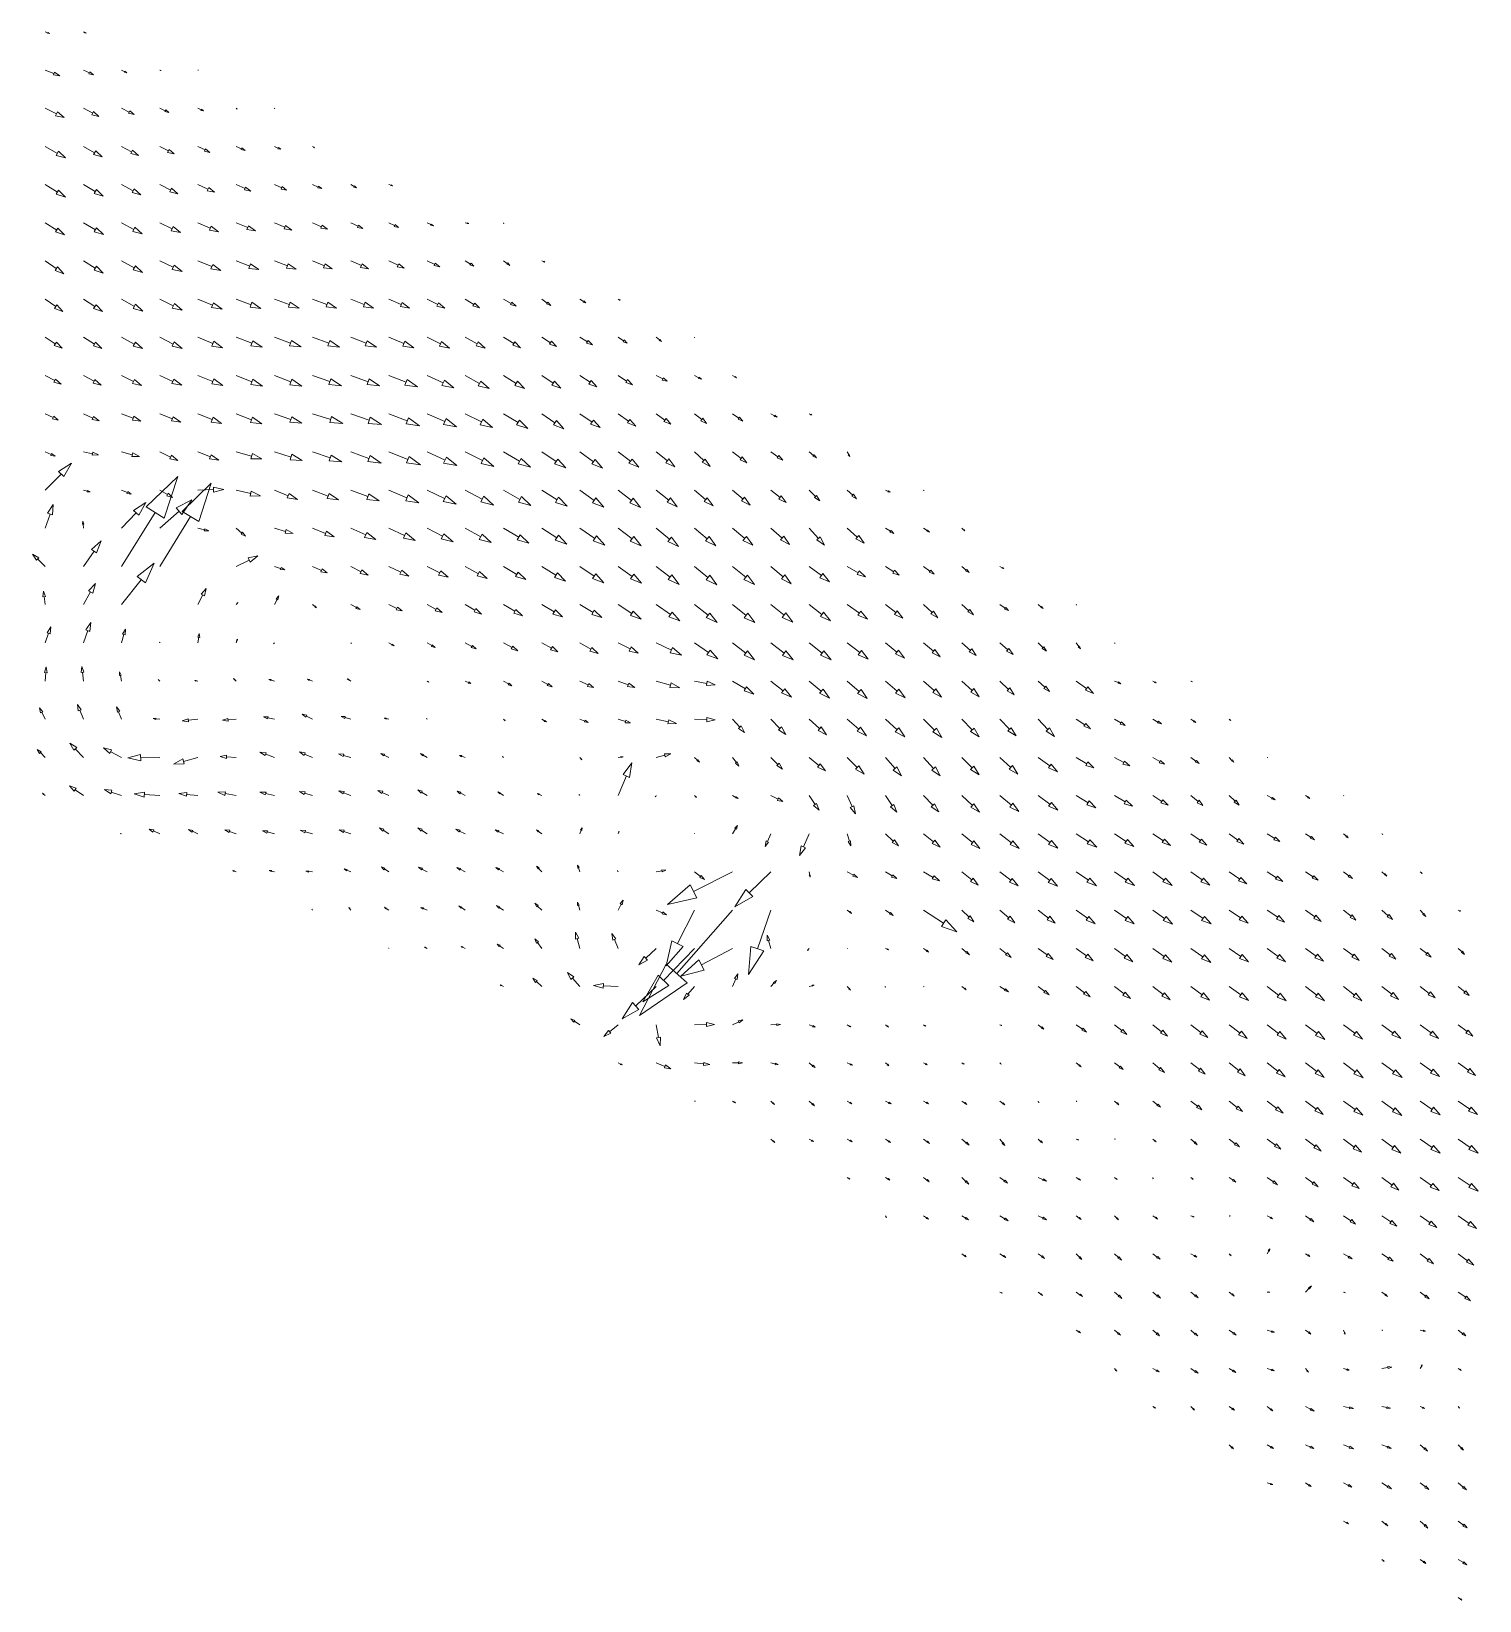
# Model space of a CAD drawing. Extents: x 64425 to 71228, y 9509 to 12475.
# Drawn here: x 66866 to 67814, y 11373 to 12400 of the extents above; entities that cross this region are included whole.
import ezdxf

# ---------------------------------------------------------------- set-up
doc = ezdxf.new("R2010")
doc.units = 0
doc.header["$MEASUREMENT"] = 0
doc.layers.get('0').update_dxf_attribs({"linetype": 'CONTINUOUS'})
doc.layers.add('vecors', color=7, linetype='CONTINUOUS', lineweight=13, true_color=0x0000d1)

# ---------------------------------------------------------------- blocks, each defined once
blk = doc.blocks.new('VECTOR')
at = {"color": 0}
for points in [[(0, 0, 0), (0.6, 0, 0)], [(1, 0, 0), (0.6, -0.1, 0), (0.6, 0.1, 0), (1, 0, 0)]]:
    blk.add_polyline3d(points, dxfattribs=at)

msp = doc.modelspace()

# ---------------------------------------------------------------- block references
at = {"layer": 'vecors'}
for p, xscale, yscale, rotation in [((66875, 12400), 3.02380174888, 3.02380174888, 337.6915279394), ((66900, 12400), 2.11246529735, 2.11246529735, 333.6166839393), ((66875, 12375), 10.2826033195, 10.2826033195, 338.2831537337), ((66900, 12375), 7.35763857577, 7.35763857577, 334.2728634285), ((66925, 12375), 3.83856033813, 3.83856033813, 331.3773939394), ((66950, 12375), 0.9255438782719999, 0.9255438782719999, 335.7084614046), ((66975, 12375), 0.401532754347, 0.401532754347, 335.7918321819), ((66875, 12350), 13.8272441896, 13.8272441896, 333.6113215834), ((66900, 12350), 11.5217409163, 11.5217409163, 332.1897689179), ((66925, 12350), 9.19409272913, 9.19409272913, 333.1135041371), ((66950, 12350), 6.57806489275, 6.57806489275, 335.4861845872999), ((66975, 12350), 4.00444319565, 4.00444319565, 332.9504894622), ((67000, 12350), 0.9153334163169999, 0.9153334163169999, 321.5409754197), ((67025, 12350), 0.302714325849, 0.302714325849, 323.2757825073), ((66875, 12325), 15.4003677632, 15.4003677632, 330.4007456523), ((66900, 12325), 14.0699520244, 14.0699520244, 330.4210939399), ((66925, 12325), 12.4838725812, 12.4838725812, 331.6651143937), ((66950, 12325), 10.5722039206, 10.5722039206, 332.0180153370999), ((66975, 12325), 8.634677106469999, 8.634677106469999, 333.1000905133), ((67000, 12325), 6.371998887059999, 6.371998887059999, 335.7816571536), ((67025, 12325), 4.63972648715, 4.63972648715, 337.2339384692), ((67050, 12325), 1.55147328129, 1.55147328129, 324.0722422988), ((66875, 12300), 15.5743997599, 15.5743997599, 328.2837290066), ((66900, 12300), 15.0396214972, 15.0396214972, 329.6511169592), ((66925, 12300), 14.2106868127, 14.2106868127, 331.9265047577), ((66950, 12300), 13.317578639, 13.317578639, 333.3545251734), ((66975, 12300), 12.0470715892, 12.0470715892, 335.1203296499), ((67000, 12300), 10.5678296435, 10.5678296435, 336.055976022), ((67025, 12300), 8.76745889649, 8.76745889649, 335.9642836361), ((67050, 12300), 6.63568858589, 6.63568858589, 336.3976991191), ((67075, 12300), 4.33734010481, 4.33734010481, 331.9460104606), ((67100, 12300), 2.45689697998, 2.45689697998, 341.0058399622), ((66875, 12275), 14.8607722982, 14.8607722982, 327.7056105774), ((66900, 12275), 15.235163932, 15.235163932, 329.4856402929), ((66925, 12275), 15.2141518463, 15.2141518463, 331.8028272519), ((66950, 12275), 15.1261541291, 15.1261541291, 334.6072054576), ((66975, 12275), 14.6519668752, 14.6519668752, 336.4395448653), ((67000, 12275), 13.6886975432, 13.6886975432, 337.1583133295), ((67025, 12275), 12.4303523836, 12.4303523836, 336.8165370011), ((67050, 12275), 10.7118779552, 10.7118779552, 336.3923432461), ((67075, 12275), 8.87668385046, 8.87668385046, 334.3302646633), ((67100, 12275), 6.916343808250001, 6.916343808250001, 334.1591777373), ((67125, 12275), 4.604338274, 4.604338274, 333.2123410346), ((67150, 12275), 2.29516287291, 2.29516287291, 347.723000309), ((67175, 12275), 0.411016949211, 0.411016949211, 292.3147717507), ((66875, 12250), 14.6969420139, 14.6969420139, 325.3495958305), ((66900, 12250), 15.2607239227, 15.2607239227, 328.4694747393), ((66925, 12250), 15.7048599172, 15.7048599172, 331.4348983785), ((66950, 12250), 16.141920835, 16.141920835, 334.6100367874), ((66975, 12250), 16.2560898701, 16.2560898701, 337.5168047602), ((67000, 12250), 15.8928347225, 15.8928347225, 339.0748999736), ((67025, 12250), 15.2601045445, 15.2601045445, 339.4249077321), ((67050, 12250), 13.9154450854, 13.9154450854, 338.0325102598001), ((67075, 12250), 12.6724147811, 12.6724147811, 336.4555718021001), ((67100, 12250), 11.0379197482, 11.0379197482, 334.3401622213), ((67125, 12250), 9.06834325616, 9.06834325616, 335.5447693807), ((67150, 12250), 6.63598457704, 6.63598457704, 328.5736247237), ((67175, 12250), 5.06208492268, 5.06208492268, 324.7479499213), ((67200, 12250), 2.28180893559, 2.28180893559, 340.9338372741), ((66875, 12225), 14.1084977306, 14.1084977306, 324.4656225321), ((66900, 12225), 14.9696374962, 14.9696374962, 326.9211933663), ((66925, 12225), 16.0563548236, 16.0563548236, 330.5083018669999), ((66950, 12225), 16.4194508322, 16.4194508322, 333.7476055973), ((66975, 12225), 17.1948115458, 17.1948115458, 337.2341081136), ((67000, 12225), 17.3736926992, 17.3736926992, 339.2351774619), ((67025, 12225), 17.3446554089, 17.3446554089, 340.2491029904), ((67050, 12225), 16.7888937871, 16.7888937871, 339.4823919694001), ((67075, 12225), 15.9749142184, 15.9749142184, 338.1366894943), ((67100, 12225), 14.7230982431, 14.7230982431, 336.1303673347), ((67125, 12225), 12.9384182116, 12.9384182116, 333.1248851908), ((67150, 12225), 10.9284301106, 10.9284301106, 328.0873588984001), ((67175, 12225), 9.534904844969999, 9.534904844969999, 331.0108115602), ((67200, 12225), 7.251643382819999, 7.251643382819999, 324.2944007818), ((67225, 12225), 4.677616606, 4.677616606, 327.9274298859), ((67250, 12225), 1.55917846906, 1.55917846906, 330.2773531846), ((66875, 12200), 13.0671320671, 13.0671320671, 327.3831444927), ((66900, 12200), 14.1475607991, 14.1475607991, 328.8575738484), ((66925, 12200), 15.6391045543, 15.6391045543, 331.6524518372), ((66950, 12200), 16.3908263676, 16.3908263676, 333.3532463921), ((66975, 12200), 17.5472356459, 17.5472356459, 336.8294415491), ((67000, 12200), 18.2442129782, 18.2442129782, 338.9540773733), ((67025, 12200), 18.6319832974, 18.6319832974, 340.4323444307), ((67050, 12200), 18.8738916682, 18.8738916682, 340.2027675267), ((67075, 12200), 18.1656967584, 18.1656967584, 338.9390051352), ((67100, 12200), 17.6709920228, 17.6709920228, 337.270562589), ((67125, 12200), 16.3161760775, 16.3161760775, 333.9654315071), ((67150, 12200), 14.832685079, 14.832685079, 330.9905558525), ((67175, 12200), 13.1177759636, 13.1177759636, 328.6740250817001), ((67200, 12200), 11.3133759185, 11.3133759185, 328.3917572458), ((67225, 12200), 9.535602203769999, 9.535602203769999, 329.4025182296), ((67250, 12200), 7.14981384541, 7.14981384541, 327.9965269118), ((67275, 12200), 4.52410485975, 4.52410485975, 321.065014003), ((67300, 12200), 0.259150685971, 0.259150685971, 321.6501129513), ((66875, 12175), 11.8206198145, 11.8206198145, 331.7720397692), ((66900, 12175), 13.198669839, 13.198669839, 331.4240163584), ((66925, 12175), 14.5774999682, 14.5774999682, 333.4442862956), ((66950, 12175), 15.7393377822, 15.7393377822, 335.9595119964), ((66975, 12175), 17.4643784888, 17.4643784888, 338.2274741536), ((67000, 12175), 18.5072946793, 18.5072946793, 338.1377982829999), ((67025, 12175), 19.3755133768, 19.3755133768, 338.8283758302), ((67050, 12175), 20.0312229949, 20.0312229949, 340.6038225001), ((67075, 12175), 20.106039083, 20.106039083, 340.1696883608), ((67100, 12175), 20.0806266047, 20.0806266047, 338.5319599108), ((67125, 12175), 19.2346100287, 19.2346100287, 335.4223643802), ((67150, 12175), 17.7918588482, 17.7918588482, 331.1001083487), ((67175, 12175), 16.2587845672, 16.2587845672, 328.1149151259), ((67200, 12175), 14.9726229708, 14.9726229708, 326.1786211254999), ((67225, 12175), 13.4285843709, 13.4285843709, 326.4082247814), ((67250, 12175), 11.1252318283, 11.1252318283, 327.2258501647), ((67275, 12175), 8.1196692252, 8.1196692252, 332.107735904), ((67300, 12175), 5.28195372018, 5.28195372018, 332.7347944355), ((67325, 12175), 2.93328533487, 2.93328533487, 329.8460977355001), ((66875, 12150), 9.554369121930002, 9.554369121930002, 333.9249654609), ((66900, 12150), 11.3903230776, 11.3903230776, 335.4883731433), ((66925, 12150), 13.5490367229, 13.5490367229, 338.5188890244), ((66950, 12150), 14.9019038368, 14.9019038368, 337.8344494474999), ((66975, 12150), 16.8158947937, 16.8158947937, 337.2853396383), ((67000, 12150), 18.0250362952, 18.0250362952, 338.3355262447), ((67025, 12150), 19.0428206682, 19.0428206682, 340.8081163234), ((67050, 12150), 20.8089986324, 20.8089986324, 342.1230575144), ((67075, 12150), 21.3133000802, 21.3133000802, 340.3306693441), ((67100, 12150), 21.5680722219, 21.5680722219, 338.5924895995), ((67125, 12150), 21.1436537013, 21.1436537013, 336.0305839191), ((67150, 12150), 19.9087175013, 19.9087175013, 333.0165209073), ((67175, 12150), 18.6649696592, 18.6649696592, 328.8896902199), ((67200, 12150), 17.4895350465, 17.4895350465, 325.8636783265), ((67225, 12150), 16.1034127036, 16.1034127036, 325.477912885), ((67250, 12150), 14.1511468865, 14.1511468865, 324.6104255484), ((67275, 12150), 11.7722668241, 11.7722668241, 323.9433728484), ((67300, 12150), 10.1749531717, 10.1749531717, 321.2160492748), ((67325, 12150), 8.30700512327, 8.30700512327, 324.6351775335), ((67350, 12150), 4.71804594451, 4.71804594451, 332.5323556458999), ((67375, 12150), 1.95379293585, 1.95379293585, 335.3729538054999), ((66875, 12125), 7.09189424725, 7.09189424725, 337.1963616246), ((66900, 12125), 10.1574842494, 10.1574842494, 348.5114058878), ((66925, 12125), 12.0914717738, 12.0914717738, 345.0471628893), ((66950, 12125), 13.0697432663, 13.0697432663, 334.2168991285), ((66975, 12125), 14.6373710964, 14.6373710964, 338.0832055239), ((67000, 12125), 17.5313283761, 17.5313283761, 344.70136556), ((67025, 12125), 19.0787782674, 19.0787782674, 342.9867729064), ((67050, 12125), 20.3077195109, 20.3077195109, 341.0129479111), ((67075, 12125), 21.1709795955, 21.1709795955, 339.7896343425001), ((67100, 12125), 22.2597725902, 22.2597725902, 337.9127376511), ((67125, 12125), 21.4626905303, 21.4626905303, 335.6045012904), ((67150, 12125), 21.0282856823, 21.0282856823, 333.07574794), ((67175, 12125), 20.3113820635, 20.3113820635, 330.1566718032), ((67200, 12125), 19.0414787078, 19.0414787078, 326.478985227), ((67225, 12125), 18.2009302961, 18.2009302961, 324.1033266607), ((67250, 12125), 16.9211816846, 16.9211816846, 323.4997636753999), ((67275, 12125), 15.5752156497, 15.5752156497, 321.2315979756), ((67300, 12125), 13.9425131474, 13.9425131474, 317.0256630507), ((67325, 12125), 11.7780930294, 11.7780930294, 322.9720402429), ((67350, 12125), 9.450935583080001, 9.450935583080001, 325.549024354), ((67375, 12125), 6.212493035730001, 6.212493035730001, 321.3258667359), ((67400, 12125), 3.41232229229, 3.41232229229, 298.5204698653), ((66875, 12100), 24.631176645, 24.631176645, 45.40513286510001), ((66925, 12050), 69.5109420338, 69.5109420338, 58.06005897470001), ((66950, 12050), 64.0618287421, 64.0618287421, 58.32964231010001), ((66975, 12100), 17.0324450048, 17.0324450048, 1.55984123052), ((67000, 12100), 16.3569947894, 16.3569947894, 346.5035816964), ((67025, 12100), 16.2480295745, 16.2480295745, 337.9207427499), ((67050, 12100), 18.1108678156, 18.1108678156, 339.0785566717), ((67075, 12100), 19.9926027584, 19.9926027584, 339.281631172), ((67100, 12100), 21.4070129078, 21.4070129078, 336.920685636), ((67125, 12100), 21.2220312908, 21.2220312908, 333.95643173), ((67150, 12100), 21.0049604674, 21.0049604674, 332.0121832145), ((67175, 12100), 20.5879365416, 20.5879365416, 330.4989892499), ((67200, 12100), 19.8227990536, 19.8227990536, 327.7242065087), ((67225, 12100), 19.3218758917, 19.3218758917, 324.4765094342), ((67250, 12100), 18.4898172469, 18.4898172469, 322.2914180148), ((66900, 12100), 4.56388411106, 4.56388411106, 344.6549255936999), ((66925, 12075), 23.1817143423, 23.1817143423, 46.4970234601), ((66925, 12100), 6.82437977102, 6.82437977102, 337.1219753764), ((66950, 12075), 28.1003551784, 28.1003551784, 41.5479664119), ((66950, 12100), 9.6117686497, 9.6117686497, 330.2625804113), ((67275, 12100), 17.5265786039, 17.5265786039, 321.4488077425), ((67300, 12100), 16.0350917618, 16.0350917618, 319.6461889862), ((67325, 12100), 15.0839848958, 15.0839848958, 319.6299540358), ((67350, 12100), 12.9054479076, 12.9054479076, 321.281075742), ((67375, 12100), 10.0139889999, 10.0139889999, 314.9998151817), ((67400, 12100), 8.3066014841, 8.3066014841, 317.1572481729), ((67425, 12100), 3.34588506634, 3.34588506634, 335.7103205143), ((67450, 12100), 0.555828141577, 0.555828141577, 320.0316653117), ((66875, 12075), 16.3636002735, 16.3636002735, 71.33037967109999), ((66900, 12075), 4.606133103249999, 4.606133103249999, 94.7171063362), ((66975, 12075), 7.276789406769999, 7.276789406769999, 346.0691019831), ((67000, 12075), 8.13242072341, 8.13242072341, 319.5278038995), ((67025, 12075), 12.6823241358, 12.6823241358, 344.5834957169001), ((67050, 12075), 15.2658094319, 15.2658094319, 338.300699134), ((67075, 12075), 17.9715657943, 17.9715657943, 335.919537261), ((67100, 12075), 18.915024992, 18.915024992, 335.0131893377), ((67125, 12075), 19.0997381212, 19.0997381212, 332.6068693514), ((67150, 12075), 19.2592911788, 19.2592911788, 330.9006726111), ((67175, 12075), 19.3266318244, 19.3266318244, 329.6248606350001), ((67200, 12075), 19.5070708572, 19.5070708572, 327.9315949637), ((67225, 12075), 19.7151526777, 19.7151526777, 325.8382647705), ((67250, 12075), 19.130693912, 19.130693912, 322.7343999006), ((67275, 12075), 18.7718036072, 18.7718036072, 320.4439539758999), ((67300, 12075), 18.0839100108, 18.0839100108, 320.6345175848), ((67325, 12075), 17.1518525729, 17.1518525729, 320.0551639448), ((67350, 12075), 16.2700527252, 16.2700527252, 318.9521457506), ((67375, 12075), 15.0614154772, 15.0614154772, 312.7880194243), ((67400, 12075), 14.7529473299, 14.7529473299, 318.4262625806), ((67425, 12075), 6.509846184550001, 6.509846184550001, 329.2158939765), ((67450, 12075), 4.63548214396, 4.63548214396, 325.6809318545), ((67475, 12075), 2.66210506745, 2.66210506745, 320.0604902422), ((66900, 12050), 20.3347065072, 20.3347065072, 55.0945612985), ((66875, 12050), 11.5824437985, 11.5824437985, 135.301973534), ((66925, 12025), 34.597110424, 34.597110424, 51.7974639903), ((67000, 12050), 15.8896852268, 15.8896852268, 26.1088623773), ((67025, 12050), 7.27132959485, 7.27132959485, 341.4478270194001), ((67050, 12050), 10.556119176, 10.556119176, 336.077916568), ((67075, 12050), 12.6880932171, 12.6880932171, 333.0664206338), ((67100, 12050), 14.5415050269, 14.5415050269, 334.4058778408), ((67125, 12050), 15.4547194229, 15.4547194229, 332.7093540926), ((67150, 12050), 16.3137259552, 16.3137259552, 330.9176688138), ((67175, 12050), 16.9371848014, 16.9371848014, 329.485747657), ((67200, 12050), 18.2509172844, 18.2509172844, 328.4387195154), ((67225, 12050), 18.9201749973, 18.9201749973, 325.5482017748), ((67250, 12050), 18.8999331282, 18.8999331282, 324.7334148706), ((67275, 12050), 19.124590951, 19.124590951, 321.8587496639), ((67300, 12050), 18.9740951123, 18.9740951123, 320.909678532), ((67325, 12050), 18.4989840981, 18.4989840981, 320.4349378013), ((67350, 12050), 17.5120654228, 17.5120654228, 319.8733700958), ((67375, 12050), 16.8426198446, 16.8426198446, 323.4090213497), ((67400, 12050), 13.8202808886, 13.8202808886, 330.1621889702), ((67425, 12050), 10.7429115936, 10.7429115936, 327.6989896365), ((67450, 12050), 8.6447997238, 8.6447997238, 324.1000160684), ((67475, 12050), 6.25456119884, 6.25456119884, 319.5420706563), ((67500, 12050), 2.967013961, 2.967013961, 330.9779806979), ((66875, 12025), 8.94539343632, 8.94539343632, 97.5077388708), ((66900, 12025), 15.9726205728, 15.9726205728, 60.48610144669999), ((66975, 12025), 11.8355195782, 11.8355195782, 63.60254617779999), ((67025, 12025), 6.49354659888, 6.49354659888, 62.5006544428), ((67000, 12025), 1.7684538154, 1.7684538154, 48.63475682639999), ((67050, 12025), 3.3849287779, 3.3849287779, 323.0121507759), ((67075, 12025), 6.9399381786, 6.9399381786, 332.0385384570999), ((67100, 12025), 9.62151101259, 9.62151101259, 334.7981815185), ((67125, 12025), 11.0260684042, 11.0260684042, 332.3234362537), ((67150, 12025), 12.2071518705, 12.2071518705, 329.8800063633), ((67175, 12025), 14.352993844, 14.352993844, 329.6570736339), ((67200, 12025), 15.7959418824, 15.7959418824, 329.784153964), ((67225, 12025), 16.6520022762, 16.6520022762, 329.5524577465999), ((67250, 12025), 17.7878942218, 17.7878942218, 327.7790775304), ((67275, 12025), 18.7178082311, 18.7178082311, 325.4971679694), ((67300, 12025), 18.8588384542, 18.8588384542, 321.9850133851), ((67325, 12025), 18.7877499409, 18.7877499409, 321.1887730042), ((67350, 12025), 18.4777182776, 18.4777182776, 321.5645935998), ((67375, 12025), 17.6798161768, 17.6798161768, 323.237744446), ((67400, 12025), 16.2472511517, 16.2472511517, 324.6323402325), ((67425, 12025), 14.4554575938, 14.4554575938, 322.7430556479001), ((67450, 12025), 12.7286489224, 12.7286489224, 317.3978883244999), ((67475, 12025), 10.0728022143, 10.0728022143, 319.2356184529), ((67500, 12025), 6.827736116130001, 6.827736116130001, 325.0438786062), ((67525, 12025), 4.20012974309, 4.20012974309, 321.8457488367), ((67550, 12025), 0.360761525338, 0.360761525338, 325.0972964602), ((66875, 12000), 11.070767921, 11.070767921, 70.0852935501), ((66900, 12000), 14.1905879369, 14.1905879369, 69.4948621162), ((66925, 12000), 9.33066550743, 9.33066550743, 74.2259804352), ((66950, 12000), 0.4035295621809999, 0.4035295621809999, 105.711702209), ((66975, 12000), 6.13759489072, 6.13759489072, 81.8669604885), ((67000, 12000), 2.61019529552, 2.61019529552, 72.40077946560001), ((67025, 12000), 0.861024456478, 0.861024456478, 230.582911901), ((67075, 12000), 0.589571640677, 0.589571640677, 317.6841965846), ((67100, 12000), 3.84456353297, 3.84456353297, 330.1437936803001), ((67125, 12000), 5.967274952, 5.967274952, 330.1339125223), ((67150, 12000), 8.23439515197, 8.23439515197, 331.1190083526), ((67175, 12000), 10.6967870281, 10.6967870281, 331.3038160358), ((67200, 12000), 12.1690274455, 12.1690274455, 331.2327579744), ((67225, 12000), 13.8929945782, 13.8929945782, 329.6700150782), ((67250, 12000), 14.8163452331, 14.8163452331, 333.0226647071), ((67275, 12000), 18.3948911354, 18.3948911354, 334.3161623366), ((67300, 12000), 18.4799381663, 18.4799381663, 325.6780133631), ((67325, 12000), 18.1166110735, 18.1166110735, 322.121185352), ((67350, 12000), 18.4289599756, 18.4289599756, 322.5380919395), ((67375, 12000), 18.2139388553, 18.2139388553, 322.3283557018), ((67400, 12000), 17.4477852503, 17.4477852503, 322.4002216851), ((67425, 12000), 16.0935667623, 16.0935667623, 321.4822366702), ((67450, 12000), 14.2009212866, 14.2009212866, 319.6690298137), ((67475, 12000), 12.5682249968, 12.5682249968, 319.3282417566), ((67500, 12000), 11.5172018727, 11.5172018727, 318.022624392), ((67525, 12000), 7.655167234689999, 7.655167234689999, 314.8938310995), ((67550, 12000), 4.8687277243, 4.8687277243, 305.1017138269), ((67575, 12000), 0.5269577026860001, 0.5269577026860001, 327.8981729623999), ((66875, 11975), 9.20581476754, 9.20581476754, 85.81842159050001), ((66900, 11975), 9.59601790901, 9.59601790901, 96.07914629820002), ((66925, 11975), 6.23044535412, 6.23044535412, 102.029224837), ((66950, 11975), 1.48625146229, 1.48625146229, 139.526634315), ((66975, 11975), 2.12551683855, 2.12551683855, 171.094299686), ((67000, 11975), 2.31719899934, 2.31719899934, 136.055505195), ((67025, 11975), 3.67708194082, 3.67708194082, 163.152456391), ((67050, 11975), 3.5794102064, 3.5794102064, 161.108760782), ((67075, 11975), 2.74753897473, 2.74753897473, 146.362881381), ((67125, 11975), 1.49122717102, 1.49122717102, 326.0179965627), ((67150, 11975), 3.89246470973, 3.89246470973, 334.9600485886), ((67175, 11975), 6.32861786969, 6.32861786969, 330.2389468159), ((67200, 11975), 7.82861462725, 7.82861462725, 330.376883552), ((67225, 11975), 9.91155333493, 9.91155333493, 334.1684314746), ((67250, 11975), 11.7608129507, 11.7608129507, 338.677320289), ((67275, 11975), 16.0490180221, 16.0490180221, 343.9573516443), ((67300, 11975), 13.8460021436, 13.8460021436, 349.1719653707), ((67325, 11975), 16.2721049755, 16.2721049755, 328.4808289867), ((67350, 11975), 17.1967116916, 17.1967116916, 321.8722797803), ((67375, 11975), 17.4505550093, 17.4505550093, 320.3129336838001), ((67400, 11975), 17.4944426407, 17.4944426407, 318.7898105102), ((67425, 11975), 16.9508892261, 16.9508892261, 319.3367910759), ((67450, 11975), 15.7102671554, 15.7102671554, 318.0295754298), ((67475, 11975), 15.3874514705, 15.3874514705, 318.2239064226), ((67500, 11975), 13.0538420501, 13.0538420501, 315.9858212052), ((67525, 11975), 10.0653699501, 10.0653699501, 316.9890365044), ((67550, 11975), 13.8761003415, 13.8761003415, 323.7499656735), ((67575, 11975), 4.56861726253, 4.56861726253, 337.5249007809), ((67600, 11975), 2.45386955354, 2.45386955354, 332.3049373655), ((67625, 11975), 0.9292847865180001, 0.9292847865180001, 329.964157247), ((66875, 11950), 8.42548948698, 8.42548948698, 116.951945822), ((66900, 11950), 10.4689478166, 10.4689478166, 112.202902035), ((66925, 11950), 8.71058450846, 8.71058450846, 112.140620265), ((66950, 11950), 4.405194983359999, 4.405194983359999, 173.036237309), ((66975, 11950), 10.4426155413, 10.4426155413, 186.289946073), ((67000, 11950), 9.002833080830001, 9.002833080830001, 183.803278183), ((67025, 11950), 7.222404580419999, 7.222404580419999, 167.85004251), ((67050, 11950), 7.51095859778, 7.51095859778, 153.516484401), ((67075, 11950), 6.508872397969999, 6.508872397969999, 163.660532387), ((67100, 11950), 3.1324361686, 3.1324361686, 168.384562676), ((67125, 11950), 0.6754905495710001, 0.6754905495710001, 137.937620962), ((67175, 11950), 1.50509431265, 1.50509431265, 320.3078178449001), ((67200, 11950), 3.65150511683, 3.65150511683, 330.6943049659), ((67225, 11950), 5.84198727508, 5.84198727508, 338.6443982338), ((67250, 11950), 8.478430409480001, 8.478430409480001, 343.2001135281), ((67275, 11950), 13.5382052096, 13.5382052096, 348.2241312527), ((67300, 11950), 13.5534632497, 13.5534632497, 358.19879987084), ((67325, 11950), 11.6082737032, 11.6082737032, 311.7197361689), ((67350, 11950), 14.0693581255, 14.0693581255, 314.7493587632), ((67375, 11950), 15.4602398324, 15.4602398324, 318.3656361164), ((67400, 11950), 16.6793595102, 16.6793595102, 319.0402990321), ((67425, 11950), 17.132395088, 17.132395088, 317.8468165005), ((67450, 11950), 16.916744241, 16.916744241, 315.2924263314), ((67475, 11950), 16.2743024698, 16.2743024698, 314.8739429519), ((67500, 11950), 15.2176546598, 15.2176546598, 313.7669870301), ((67525, 11950), 15.5344651731, 15.5344651731, 313.3817911159), ((67550, 11950), 11.2278819713, 11.2278819713, 326.426030153), ((67575, 11950), 8.10081030168, 8.10081030168, 329.4073280599), ((67600, 11950), 6.47890641906, 6.47890641906, 331.2550272427999), ((67625, 11950), 3.86651876824, 3.86651876824, 324.494692417), ((67650, 11950), 1.42518157453, 1.42518157453, 321.7365667625), ((66875, 11925), 7.39966990366, 7.39966990366, 135.183676372), ((66900, 11925), 12.8824891146, 12.8824891146, 133.391331073), ((66925, 11925), 13.4073438198, 13.4073438198, 152.431991387), ((66950, 11925), 20.8260270371, 20.8260270371, 180.967275569), ((67025, 11925), 10.0572356419, 10.0572356419, 159.607077785), ((67050, 11925), 9.329255262739998, 9.329255262739998, 157.140054449), ((67075, 11925), 8.21638999753, 8.21638999753, 164.159887985), ((67100, 11925), 5.83541739564, 5.83541739564, 153.851421275), ((67125, 11925), 4.99781736426, 4.99781736426, 149.971318457), ((67275, 11925), 9.767642596269999, 9.767642596269999, 13.3746133594), ((66975, 11925), 16.5304732087, 16.5304732087, 195.381039373), ((67000, 11925), 10.5051999865, 10.5051999865, 177.184922058), ((67150, 11925), 4.10818601489, 4.10818601489, 161.790342216), ((67175, 11925), 0.9806861270180001, 0.9806861270180001, 140.421463327), ((67225, 11925), 2.18874599719, 2.18874599719, 309.1491490438), ((67250, 11900), 23.2405804248, 23.2405804248, 67.042678728), ((67250, 11925), 3.2744725751, 3.2744725751, 7.157664503139999), ((67300, 11925), 4.49965370077, 4.49965370077, 316.1264919891), ((67325, 11925), 6.95791349195, 6.95791349195, 305.7423734112), ((67350, 11925), 10.8942572782, 10.8942572782, 314.890858931), ((67375, 11925), 13.9437621497, 13.9437621497, 320.4824643163), ((67400, 11925), 15.6088956718, 15.6088956718, 314.8702793291), ((67425, 11925), 16.0198992564, 16.0198992564, 311.3897108192), ((67450, 11925), 16.1675949331, 16.1675949331, 312.2354952703), ((67475, 11925), 16.1237540377, 16.1237540377, 314.8247103377), ((67500, 11925), 16.0480204864, 16.0480204864, 317.0120362251), ((67525, 11925), 15.7981031772, 15.7981031772, 323.6265058379), ((67550, 11925), 13.3160849261, 13.3160849261, 328.9355195855), ((67575, 11925), 11.4895321627, 11.4895321627, 330.6874299034), ((67600, 11925), 8.93985712708, 8.93985712708, 329.8419383079), ((67625, 11925), 6.725859446059999, 6.725859446059999, 322.5331617832), ((67650, 11925), 4.43490107192, 4.43490107192, 313.3155032484), ((67675, 11925), 0.281347122833, 0.281347122833, 296.5799222923), ((66900, 11900), 11.1383755378, 11.1383755378, 144.850381477), ((66875, 11900), 2.31850655917, 2.31850655917, 139.993527668), ((66925, 11900), 11.8864135724, 11.8864135724, 160.865241924), ((66950, 11900), 16.8590995833, 16.8590995833, 176.335780782), ((66975, 11900), 12.5218866807, 12.5218866807, 173.881761191), ((67000, 11900), 12.1647118065, 12.1647118065, 169.249797189), ((67025, 11900), 9.74886863782, 9.74886863782, 166.437763811), ((67050, 11900), 9.030102035399999, 9.030102035399999, 163.030660363), ((67075, 11900), 8.42008357781, 8.42008357781, 157.835013342), ((67100, 11900), 8.0344206935, 8.0344206935, 154.639766502), ((67125, 11900), 7.04229616219, 7.04229616219, 148.291462082), ((67150, 11900), 6.11345344061, 6.11345344061, 151.794884706), ((67175, 11900), 4.473005370769999, 4.473005370769999, 146.563422799), ((67200, 11900), 3.10462603026, 3.10462603026, 155.911622798), ((67225, 11900), 0.835266624594, 0.835266624594, 127.098077881), ((67275, 11900), 1.04147555411, 1.04147555411, 234.057408331), ((67300, 11900), 1.72002287392, 1.72002287392, 317.7922459293), ((67325, 11900), 4.13972507289, 4.13972507289, 331.5384103742001), ((67350, 11900), 8.80362217547, 8.80362217547, 333.6314030495), ((67375, 11900), 11.6530226207, 11.6530226207, 304.5822597273), ((67400, 11900), 13.1125714872, 13.1125714872, 294.0627626806), ((67425, 11900), 13.2201108314, 13.2201108314, 304.4683826746), ((67450, 11900), 14.6334336498, 14.6334336498, 313.4130277242), ((67475, 11900), 15.7873145708, 15.7873145708, 317.0572215965), ((67500, 11900), 16.288743176, 16.288743176, 319.8463991922), ((67525, 11900), 16.0092384587, 16.0092384587, 323.5546642716), ((67550, 11900), 15.1274706564, 15.1274706564, 327.9176138418), ((67575, 11900), 13.5852998341, 13.5852998341, 329.4717273906), ((67600, 11900), 11.8732894721, 11.8732894721, 327.7598707106), ((67625, 11900), 10.1356802152, 10.1356802152, 320.556870837), ((67650, 11900), 9.02494128286, 9.02494128286, 316.0934225931), ((67675, 11900), 5.90043893215, 5.90043893215, 331.2337204395), ((67700, 11900), 3.34598033625, 3.34598033625, 325.6941992049), ((67725, 11900), 0.205809904624, 0.205809904624, 323.6670150147), ((66950, 11875), 7.609848535539999, 7.609848535539999, 156.402928772), ((66975, 11875), 6.67616474562, 6.67616474562, 155.776580261), ((67000, 11875), 7.7883335071, 7.7883335071, 160.074334594), ((67025, 11875), 8.03082684228, 8.03082684228, 165.455316572), ((67050, 11875), 8.40650357038, 8.40650357038, 164.34139452), ((67075, 11875), 7.94488296033, 7.94488296033, 161.606262445), ((67100, 11875), 7.260248420810001, 7.260248420810001, 148.147068964), ((67125, 11875), 7.174626750539999, 7.174626750539999, 146.50268288), ((67150, 11875), 6.948921489299999, 6.948921489299999, 154.189068133), ((67175, 11875), 6.09794460803, 6.09794460803, 154.224554257), ((67200, 11875), 4.3464320125, 4.3464320125, 143.11033925), ((67225, 11875), 4.23272484879, 4.23272484879, 70.4076877903), ((67250, 11875), 1.68476767438, 1.68476767438, 68.06866743970001), ((67325, 11875), 6.42030852156, 6.42030852156, 59.2925305919), ((67350, 11875), 9.2093778799, 9.2093778799, 245.927013124), ((67375, 11875), 15.4450901529, 15.4450901529, 246.578266998), ((67425, 11875), 11.7071652225, 11.7071652225, 317.0073867643999), ((67450, 11875), 13.9282996893, 13.9282996893, 320.8429300253), ((67475, 11875), 15.1858122375, 15.1858122375, 320.6127109536), ((67500, 11875), 15.9121364492, 15.9121364492, 322.4169999528), ((67525, 11875), 16.0459762567, 16.0459762567, 323.8318199483), ((67550, 11875), 16.007382351, 16.007382351, 326.4731951912), ((67575, 11875), 15.1833898445, 15.1833898445, 327.0941018766), ((67600, 11875), 13.9893247741, 13.9893247741, 326.6161546936), ((67625, 11875), 12.8123996616, 12.8123996616, 324.4718029221), ((67650, 11875), 11.8120961873, 11.8120961873, 324.9192919506), ((67675, 11875), 9.590102666569999, 9.590102666569999, 327.876161136), ((67700, 11875), 7.060319562010001, 7.060319562010001, 326.7362100317), ((66925, 11875), 0.781114643462, 0.781114643462, 169.51915722), ((67300, 11875), 0.254749998543, 0.254749998543, 54.1430865862), ((67400, 11875), 8.280372528210002, 8.280372528210002, 286.6026009071), ((67725, 11875), 3.99779989076, 3.99779989076, 317.1810788374), ((67750, 11875), 0.8424743001639999, 0.8424743001639999, 326.9317586865), ((67000, 11850), 2.27988621894, 2.27988621894, 155.442700919), ((67025, 11850), 3.5852834662, 3.5852834662, 163.497770881), ((67050, 11850), 4.52245270236, 4.52245270236, 172.687660887), ((67075, 11850), 4.76450889313, 4.76450889313, 153.943475031), ((67100, 11850), 5.903733605369999, 5.903733605369999, 146.469506821), ((67125, 11850), 6.45635161549, 6.45635161549, 151.174745101), ((67150, 11850), 6.33885927852, 6.33885927852, 152.01227333), ((67175, 11850), 5.82783853031, 5.82783853031, 148.744663964), ((67200, 11850), 5.06794924989, 5.06794924989, 130.702043865), ((67225, 11850), 4.77953947438, 4.77953947438, 108.216325869), ((67250, 11850), 1.01863285143, 1.01863285143, 106.847306577), ((67275, 11850), 6.43736256631, 6.43736256631, 10.907879573), ((67325, 11850), 47.652771294, 47.652771294, 206.437872587), ((67300, 11850), 8.18694053695, 8.18694053695, 323.8510942645), ((67350, 11850), 32.8021223868, 32.8021223868, 224.246890977), ((67375, 11850), 3.5843832712, 3.5843832712, 283.419931747), ((67400, 11850), 7.633634811399999, 7.633634811399999, 332.5039433945), ((67425, 11850), 8.67933201656, 8.67933201656, 329.6631818961), ((67450, 11850), 11.9843112536, 11.9843112536, 330.4854825215), ((67475, 11850), 13.8488262534, 13.8488262534, 321.4283422473), ((67500, 11850), 14.9163563776, 14.9163563776, 323.0156654425), ((67525, 11850), 15.6470185248, 15.6470185248, 323.7315030909), ((67550, 11850), 15.9614248604, 15.9614248604, 325.1615609421), ((67575, 11850), 15.791922845, 15.791922845, 326.1686703598), ((67600, 11850), 15.4236296696, 15.4236296696, 325.0562283934), ((67625, 11850), 15.1702688332, 15.1702688332, 324.9264777169), ((67650, 11850), 13.9639585487, 13.9639585487, 326.1094392968), ((67675, 11850), 11.8967754107, 11.8967754107, 328.0719663633), ((67700, 11850), 9.892762046289999, 9.892762046289999, 326.5527768518), ((67725, 11850), 7.2566658638, 7.2566658638, 323.0629572831), ((67750, 11850), 4.21593300611, 4.21593300611, 320.4631597804), ((67775, 11850), 1.79758965809, 1.79758965809, 324.5656509335), ((67050, 11825), 0.7792575998989999, 0.7792575998989999, 123.369462454), ((67075, 11825), 2.229149742, 2.229149742, 124.120074449), ((67100, 11825), 3.47021810558, 3.47021810558, 147.795606931), ((67125, 11825), 4.44377088068, 4.44377088068, 156.142485096), ((67150, 11825), 4.95956328239, 4.95956328239, 146.594041674), ((67175, 11825), 5.51466852793, 5.51466852793, 146.705025773), ((67200, 11825), 6.31862282101, 6.31862282101, 134.808166044), ((67225, 11825), 5.507571829909999, 5.507571829909999, 106.365419094), ((67250, 11825), 7.369664608300001, 7.369664608300001, 62.4540844297), ((67325, 11825), 92.06558688950001, 92.06558688950001, 228.4947871799999), ((67275, 11825), 7.45509293732, 7.45509293732, 335.9856697206), ((67300, 11825), 40.8566562946, 40.8566562946, 243.172738053), ((67350, 11825), 44.5016843339, 44.5016843339, 250.785998952), ((67400, 11825), 3.51275928943, 3.51275928943, 323.5516406727), ((67425, 11825), 6.05911294715, 6.05911294715, 325.7562092439), ((67450, 11825), 26.0926183236, 26.0926183236, 326.7842682198), ((67475, 11825), 10.9894615755, 10.9894615755, 316.075625544), ((67500, 11825), 12.7618742402, 12.7618742402, 319.9921962329), ((67525, 11825), 14.0915213294, 14.0915213294, 322.5774158212), ((67550, 11825), 15.1798888771, 15.1798888771, 324.2793863933), ((67575, 11825), 15.8048148162, 15.8048148162, 325.0860957179), ((67600, 11825), 15.952720304, 15.952720304, 324.4926745552), ((67625, 11825), 15.9982617007, 15.9982617007, 325.6912051718), ((67650, 11825), 15.1008562344, 15.1008562344, 325.5756854375), ((67675, 11825), 13.7539268166, 13.7539268166, 325.5166562219), ((67700, 11825), 12.5935338077, 12.5935338077, 324.4519155695), ((67725, 11825), 10.3843905838, 10.3843905838, 320.7597707239), ((67750, 11825), 9.26249765759, 9.26249765759, 318.9840650067), ((67775, 11825), 5.650922083069999, 5.650922083069999, 313.0875888592), ((67800, 11825), 1.74238763421, 1.74238763421, 335.0779521379), ((67200, 11800), 7.739267670089999, 7.739267670089999, 126.198308947), ((67225, 11800), 10.9968584943, 10.9968584943, 105.344570158), ((67250, 11800), 10.5395802765, 10.5395802765, 112.262363237), ((67350, 11800), 8.8990065662, 8.8990065662, 105.649795747), ((67100, 11800), 0.238442805984, 0.238442805984, 151.378699401), ((67125, 11800), 1.98923613187, 1.98923613187, 153.950099738), ((67150, 11800), 3.04813583497, 3.04813583497, 156.028708847), ((67175, 11800), 5.018891067799999, 5.018891067799999, 147.500122024), ((67275, 11800), 15.7690286604, 15.7690286604, 223.495752886), ((67300, 11800), 48.728715751, 48.728715751, 225.989628346), ((67325, 11800), 38.5203725438, 38.5203725438, 208.107077567), ((67375, 11800), 1.59617953984, 1.59617953984, 236.14314776), ((67400, 11800), 0.21197054555, 0.21197054555, 350.58295575441), ((67425, 11800), 2.36430702355, 2.36430702355, 334.4557069427), ((67450, 11800), 4.15725192107, 4.15725192107, 323.2722371578), ((67475, 11800), 6.526462444040001, 6.526462444040001, 319.7475694866), ((67500, 11800), 9.43289646268, 9.43289646268, 320.0904904504), ((67525, 11800), 12.2220086365, 12.2220086365, 323.7356483334), ((67550, 11800), 13.7121654285, 13.7121654285, 323.9242373084), ((67575, 11800), 14.8564114278, 14.8564114278, 323.6606492703), ((67600, 11800), 15.5308886751, 15.5308886751, 324.3483348846), ((67625, 11800), 16.0173920412, 16.0173920412, 325.0272538512), ((67650, 11800), 15.5360353909, 15.5360353909, 325.3434915167), ((67675, 11800), 14.9231163103, 14.9231163103, 323.6703408995), ((67700, 11800), 14.4387293691, 14.4387293691, 324.3926763034), ((67725, 11800), 12.9779253176, 12.9779253176, 322.1674898636), ((67750, 11800), 11.6751520745, 11.6751520745, 322.2629605868), ((67775, 11800), 9.30076527018, 9.30076527018, 321.9277225359), ((67800, 11800), 5.70923244672, 5.70923244672, 316.4194950987), ((67225, 11775), 12.2757961104, 12.2757961104, 131.712797106), ((67325, 11775), 8.910601626910001, 8.910601626910001, 67.5521594712), ((67175, 11775), 2.50132028284, 2.50132028284, 151.129409555), ((67200, 11775), 7.99189306879, 7.99189306879, 136.48509112), ((67250, 11775), 16.0330777155, 16.0330777155, 177.39469692), ((67275, 11775), 30.8644241448, 30.8644241448, 223.448814136), ((67300, 11775), 11.0206064971, 11.0206064971, 229.742006922), ((67350, 11775), 5.34738105431, 5.34738105431, 46.6853095633), ((67375, 11775), 3.56122179615, 3.56122179615, 13.6300110422), ((67400, 11775), 3.13568907808, 3.13568907808, 313.4113781913), ((67425, 11775), 0.35504024681, 0.35504024681, 257.63296019), ((67450, 11775), 0.279777284372, 0.279777284372, 323.5373434105), ((67475, 11775), 3.657049130219999, 3.657049130219999, 324.6219770938), ((67500, 11775), 6.54714508639, 6.54714508639, 327.7251971376), ((67525, 11775), 8.94540465873, 8.94540465873, 322.8280058939), ((67550, 11775), 11.3186819761, 11.3186819761, 323.1770750537), ((67575, 11775), 13.1177105468, 13.1177105468, 322.7599320835), ((67600, 11775), 14.3590152845, 14.3590152845, 322.8479863365), ((67625, 11775), 15.236545986, 15.236545986, 323.7076713901), ((67650, 11775), 15.6714909478, 15.6714909478, 324.2144575773), ((67675, 11775), 15.5515468507, 15.5515468507, 322.8005899168), ((67700, 11775), 15.5224748951, 15.5224748951, 322.9535633812), ((67725, 11775), 15.0383661315, 15.0383661315, 321.7014615062), ((67750, 11775), 13.7816395691, 13.7816395691, 322.3278688282001), ((67775, 11775), 12.454416634, 12.454416634, 323.3757782693), ((67800, 11775), 9.27705347116, 9.27705347116, 320.7342115037), ((67225, 11750), 7.048148332339999, 7.048148332339999, 147.628635899), ((67325, 11750), 7.445044308139999, 7.445044308139999, 26.0675766444), ((67250, 11750), 12.0759199567, 12.0759199567, 220.230202544), ((67275, 11750), 14.1104578929, 14.1104578929, 280.0964127631), ((67300, 11750), 13.1124379791, 13.1124379791, 0.7527874603099999), ((67350, 11750), 6.43169576041, 6.43169576041, 0.6593355893350001), ((67375, 11750), 4.41705366684, 4.41705366684, 338.6337176822), ((67400, 11750), 2.69856276867, 2.69856276867, 327.8320652067), ((67425, 11750), 2.47818302807, 2.47818302807, 322.8080389243), ((67450, 11750), 1.76910893525, 1.76910893525, 324.3443502691), ((67500, 11750), 1.29453744053, 1.29453744053, 332.7020181413), ((67525, 11750), 4.83577963949, 4.83577963949, 321.8983529898), ((67550, 11750), 8.21544233367, 8.21544233367, 324.2827678304), ((67575, 11750), 10.332177171, 10.332177171, 321.5989815805), ((67600, 11750), 12.2426773844, 12.2426773844, 321.682827269), ((67625, 11750), 13.8766193926, 13.8766193926, 322.3918387017), ((67650, 11750), 14.9651410388, 14.9651410388, 322.689382437), ((67675, 11750), 15.4700059597, 15.4700059597, 322.5446416334), ((67700, 11750), 15.9132013012, 15.9132013012, 322.7370596375), ((67725, 11750), 15.4813818489, 15.4813818489, 322.7885042861), ((67750, 11750), 15.3248364024, 15.3248364024, 323.8652456676), ((67775, 11750), 15.0905691291, 15.0905691291, 323.5897023706), ((67800, 11750), 12.251747866, 12.251747866, 321.9706360101), ((67250, 11725), 2.93459933427, 2.93459933427, 334.4607191826), ((67275, 11725), 10.2688035828, 10.2688035828, 338.0658051155), ((67300, 11725), 10.1905906963, 10.1905906963, 353.89847299542), ((67325, 11725), 6.35729248755, 6.35729248755, 359.9584888327776), ((67350, 11725), 5.020345042890001, 5.020345042890001, 347.0059880194), ((67375, 11725), 5.03747697813, 5.03747697813, 322.2921692897), ((67400, 11725), 3.725653214719999, 3.725653214719999, 336.5564762353), ((67425, 11725), 2.98968290859, 2.98968290859, 320.8149245876), ((67450, 11725), 2.6220815333, 2.6220815333, 333.5605275338), ((67475, 11725), 1.87297640506, 1.87297640506, 331.5112299277), ((67500, 11725), 1.21718964508, 1.21718964508, 317.1430768112), ((67550, 11725), 4.03739761389, 4.03739761389, 319.521244496), ((67575, 11725), 7.16259407616, 7.16259407616, 322.8114600926), ((67600, 11725), 9.87942754502, 9.87942754502, 320.4481808566), ((67625, 11725), 11.9048329064, 11.9048329064, 321.7976474608), ((67650, 11725), 13.4853077166, 13.4853077166, 321.7064132795), ((67675, 11725), 14.749909028, 14.749909028, 321.9391432305), ((67700, 11725), 15.4901338124, 15.4901338124, 322.0642786336), ((67725, 11725), 16.0033532874, 16.0033532874, 322.6172431495), ((67750, 11725), 16.5027780392, 16.5027780392, 324.1909638042), ((67775, 11725), 15.5712423561, 15.5712423561, 324.8461222061), ((67800, 11725), 14.0239890248, 14.0239890248, 324.376383755), ((67650, 11700), 11.1354772075, 11.1354772075, 321.6682330051), ((67675, 11700), 13.0332570636, 13.0332570636, 322.4512399141), ((67700, 11700), 14.4843764849, 14.4843764849, 322.8256825236), ((67725, 11700), 15.5905365309, 15.5905365309, 323.3460116428), ((67750, 11700), 16.1017284377, 16.1017284377, 324.3946998464), ((67775, 11700), 15.995052143, 15.995052143, 325.7681421089), ((67800, 11700), 15.3901456548, 15.3901456548, 325.4235141158), ((67300, 11700), 0.644547274895, 0.644547274895, 351.27049327146), ((67325, 11700), 2.12990121548, 2.12990121548, 330.622354263), ((67350, 11700), 3.15910312885, 3.15910312885, 317.490301272), ((67375, 11700), 4.67953603753, 4.67953603753, 318.7293196902), ((67400, 11700), 3.60746872242, 3.60746872242, 329.0240715678), ((67425, 11700), 4.27459741186, 4.27459741186, 334.1001745363), ((67450, 11700), 3.671598498419999, 3.671598498419999, 329.8388707972), ((67475, 11700), 3.90833606927, 3.90833606927, 326.3756393634999), ((67500, 11700), 3.99522829558, 3.99522829558, 322.3815992266), ((67525, 11700), 1.21697216396, 1.21697216396, 289.9184359902), ((67550, 11700), 0.373746038562, 0.373746038562, 322.181765753), ((67575, 11700), 3.6857116726, 3.6857116726, 318.6176491778), ((67600, 11700), 6.585777564140001, 6.585777564140001, 321.9644760247), ((67625, 11700), 9.16713887417, 9.16713887417, 321.9891787603), ((67350, 11675), 3.34182365896, 3.34182365896, 322.884437538), ((67375, 11675), 3.32596293005, 3.32596293005, 334.7519014294), ((67400, 11675), 3.55369093636, 3.55369093636, 332.6089179009), ((67425, 11675), 3.96652638216, 3.96652638216, 326.173042079), ((67450, 11675), 4.69426810067, 4.69426810067, 325.2404478419), ((67475, 11675), 6.29891558329, 6.29891558329, 321.6382863589), ((67500, 11675), 5.08097093071, 5.08097093071, 308.4863755613), ((67525, 11675), 3.55528862052, 3.55528862052, 320.7667197128), ((67550, 11675), 1.60768979667, 1.60768979667, 348.3269706986), ((67575, 11675), 0.44192009719, 0.44192009719, 41.1239531051), ((67600, 11675), 2.79219397964, 2.79219397964, 322.2730372268), ((67625, 11675), 5.52819212563, 5.52819212563, 319.277770172), ((67650, 11675), 8.35855572588, 8.35855572588, 323.678559601), ((67675, 11675), 10.9104957489, 10.9104957489, 323.8925142782), ((67700, 11675), 12.8191822875, 12.8191822875, 323.254859124), ((67725, 11675), 14.3484805848, 14.3484805848, 324.0820188092), ((67750, 11675), 15.3537419821, 15.3537419821, 324.2282420273), ((67775, 11675), 15.9744461856, 15.9744461856, 325.2210889023), ((67800, 11675), 15.8887471515, 15.8887471515, 325.5319904123), ((67400, 11650), 2.07411149455, 2.07411149455, 329.5359037086), ((67425, 11650), 3.499114755169999, 3.499114755169999, 329.6067683499), ((67450, 11650), 4.65090096039, 4.65090096039, 323.2322722823), ((67475, 11650), 6.26253774628, 6.26253774628, 316.8023185368), ((67500, 11650), 6.15507554975, 6.15507554975, 323.8547799231), ((67525, 11650), 6.01574283475, 6.01574283475, 336.4358904992), ((67550, 11650), 3.3621170659, 3.3621170659, 327.0553153123001), ((67575, 11650), 2.16515303422, 2.16515303422, 322.0462560214), ((67600, 11650), 1.05595144251, 1.05595144251, 292.5802357464), ((67625, 11650), 1.92192879272, 1.92192879272, 320.6700621776), ((67650, 11650), 5.36392536262, 5.36392536262, 324.9865421665), ((67675, 11650), 8.28770087915, 8.28770087915, 324.3829650251), ((67700, 11650), 10.2493596165, 10.2493596165, 323.8142352181), ((67725, 11650), 12.4613278163, 12.4613278163, 324.2427641978), ((67750, 11650), 13.8888387977, 13.8888387977, 323.6314196727), ((67775, 11650), 15.1226504216, 15.1226504216, 325.3065837826), ((67800, 11650), 15.7439899191, 15.7439899191, 325.5590407738), ((67425, 11625), 1.48124027228, 1.48124027228, 303.4296108343), ((67450, 11625), 4.06713353916, 4.06713353916, 324.3923901699), ((67475, 11625), 5.14135245235, 5.14135245235, 327.2120377156), ((67500, 11625), 6.34560085873, 6.34560085873, 326.8903108736), ((67525, 11625), 6.01554373642, 6.01554373642, 333.3764033006), ((67550, 11625), 4.06200471251, 4.06200471251, 320.9590339698), ((67575, 11625), 3.68864526156, 3.68864526156, 314.4552314665), ((67600, 11625), 3.91472778002, 3.91472778002, 325.8614247101), ((67625, 11625), 2.24212435322, 2.24212435322, 339.2452288157), ((67650, 11625), 0.799673281529, 0.799673281529, 327.5636760551999), ((67675, 11625), 4.0629556427, 4.0629556427, 328.3370230446), ((67700, 11625), 6.87221515851, 6.87221515851, 324.0560209625), ((67725, 11625), 9.57925756337, 9.57925756337, 325.0981079733), ((67750, 11625), 11.8591166931, 11.8591166931, 325.010169358), ((67775, 11625), 13.4868987494, 13.4868987494, 324.6046031395), ((67800, 11625), 14.6773853763, 14.6773853763, 324.7164449263), ((67475, 11600), 3.54163482815, 3.54163482815, 325.4349993565), ((67500, 11600), 4.527451723, 4.527451723, 328.2423615376), ((67525, 11600), 5.192588677240001, 5.192588677240001, 324.6349662504), ((67550, 11600), 5.1889413487, 5.1889413487, 313.6892417551), ((67575, 11600), 6.04372725035, 6.04372725035, 317.5616327091), ((67600, 11600), 6.03887980304, 6.03887980304, 324.2626209829), ((67625, 11600), 4.35576678746, 4.35576678746, 331.5956344091001), ((67650, 11600), 1.94612109344, 1.94612109344, 318.6031214594), ((67675, 11600), 3.74412132666, 3.74412132666, 63.1376289576), ((67700, 11600), 3.32407681208, 3.32407681208, 329.8016327069), ((67725, 11600), 6.49710381781, 6.49710381781, 329.0431934085), ((67750, 11600), 8.86804678586, 8.86804678586, 326.8198999086001), ((67775, 11600), 10.9599170569, 10.9599170569, 322.8101351479), ((67800, 11600), 12.5880093089, 12.5880093089, 323.4459219198), ((67700, 11575), 5.601102054839999, 5.601102054839999, 46.3288270238), ((67500, 11575), 1.54546836863, 1.54546836863, 331.0230279437), ((67525, 11575), 3.74061167549, 3.74061167549, 321.3643566332), ((67550, 11575), 4.935297990990001, 4.935297990990001, 323.7493374968), ((67575, 11575), 6.258976711919999, 6.258976711919999, 318.7746482336), ((67600, 11575), 6.43728911924, 6.43728911924, 321.1179977646), ((67625, 11575), 6.02902369112, 6.02902369112, 320.9780083342), ((67650, 11575), 4.208656604730001, 4.208656604730001, 320.8362798576), ((67675, 11575), 1.75231970243, 1.75231970243, 359.9121744952371), ((67725, 11575), 1.16158252885, 1.16158252885, 336.8887256261), ((67750, 11575), 4.64248091663, 4.64248091663, 322.2598148023), ((67775, 11575), 7.475629843869999, 7.475629843869999, 323.7096859241), ((67800, 11575), 9.91978272533, 9.91978272533, 324.9474948876), ((67550, 11550), 3.09639702996, 3.09639702996, 328.3376753548), ((67575, 11550), 5.158064897719999, 5.158064897719999, 319.9613891251), ((67600, 11550), 5.8174355214, 5.8174355214, 320.0543870118), ((67625, 11550), 5.825517257890001, 5.825517257890001, 319.7895379234), ((67650, 11550), 5.77477786522, 5.77477786522, 325.1181527059), ((67675, 11550), 4.9313777048, 4.9313777048, 344.425023688), ((67700, 11550), 4.38441812042, 4.38441812042, 324.9949902343), ((67725, 11550), 2.7153337338, 2.7153337338, 289.2291663568), ((67750, 11550), 0.470584248898, 0.470584248898, 349.7201170064), ((67775, 11550), 3.67156906959, 3.67156906959, 351.52777197929), ((67800, 11550), 6.2386885927, 6.2386885927, 323.0831500017), ((67750, 11525), 6.69526108944, 6.69526108944, 7.81094957792), ((67775, 11525), 2.69928164365, 2.69928164365, 56.25386510649999), ((67575, 11525), 2.25480136189, 2.25480136189, 310.2385636406), ((67600, 11525), 4.799589441969999, 4.799589441969999, 330.8300250636), ((67625, 11525), 5.65180249599, 5.65180249599, 325.4093956224), ((67650, 11525), 5.14279002814, 5.14279002814, 327.8849366749), ((67675, 11525), 4.78748475591, 4.78748475591, 341.2058811679), ((67700, 11525), 3.1142410025, 3.1142410025, 309.8598912962), ((67725, 11525), 3.817614540280001, 3.817614540280001, 342.0283483592), ((67800, 11525), 2.25799167321, 2.25799167321, 326.1766732589), ((67600, 11500), 2.06219039316, 2.06219039316, 331.4899948371), ((67625, 11500), 3.40529054797, 3.40529054797, 315.0170259139), ((67650, 11500), 4.27728305176, 4.27728305176, 326.1904281552), ((67675, 11500), 4.61993598286, 4.61993598286, 321.6803695389), ((67700, 11500), 6.370301727389999, 6.370301727389999, 332.4590068039), ((67725, 11500), 6.539550988659999, 6.539550988659999, 349.6623598832), ((67750, 11500), 5.769288823689999, 5.769288823689999, 349.7121272436), ((67775, 11500), 3.14558031626, 3.14558031626, 338.6153379187), ((67800, 11500), 1.27259610716, 1.27259610716, 312.02270615), ((67650, 11475), 3.90308447345, 3.90308447345, 315.9990894067), ((67675, 11475), 4.80045367625, 4.80045367625, 328.2337388502), ((67700, 11475), 5.924726511, 5.924726511, 335.2933206129001), ((67725, 11475), 6.93825526445, 6.93825526445, 337.4622903349), ((67750, 11475), 6.59851163631, 6.59851163631, 338.9439659928), ((67775, 11475), 6.37077567819, 6.37077567819, 319.6798675055), ((67800, 11475), 4.91240515918, 4.91240515918, 314.706035277), ((67675, 11450), 3.73488049514, 3.73488049514, 343.3411614603), ((67700, 11450), 4.32919061845, 4.32919061845, 327.6759805664), ((67725, 11450), 6.06594743222, 6.06594743222, 333.4848769434), ((67750, 11450), 7.397080638230001, 7.397080638230001, 328.0989243216), ((67775, 11450), 7.150251799560001, 7.150251799560001, 324.2284791046), ((67800, 11450), 7.02329953649, 7.02329953649, 319.2156176425), ((67725, 11425), 3.72759107723, 3.72759107723, 331.0861974117), ((67750, 11425), 5.03917370454, 5.03917370454, 322.096095168), ((67775, 11425), 6.891185514410001, 6.891185514410001, 318.9305473387), ((67800, 11425), 7.22061852096, 7.22061852096, 323.0678879386), ((67750, 11400), 2.06236729117, 2.06236729117, 317.0862874399), ((67775, 11400), 4.69780329811, 4.69780329811, 325.8916863016), ((67800, 11400), 6.62018865974, 6.62018865974, 327.687856486), ((67800, 11375), 3.01358714518, 3.01358714518, 324.3360839028)]:
    msp.add_blockref('VECTOR', p, dxfattribs=dict(at, xscale=xscale, yscale=yscale, rotation=rotation))

doc.saveas('drawing.dxf')
